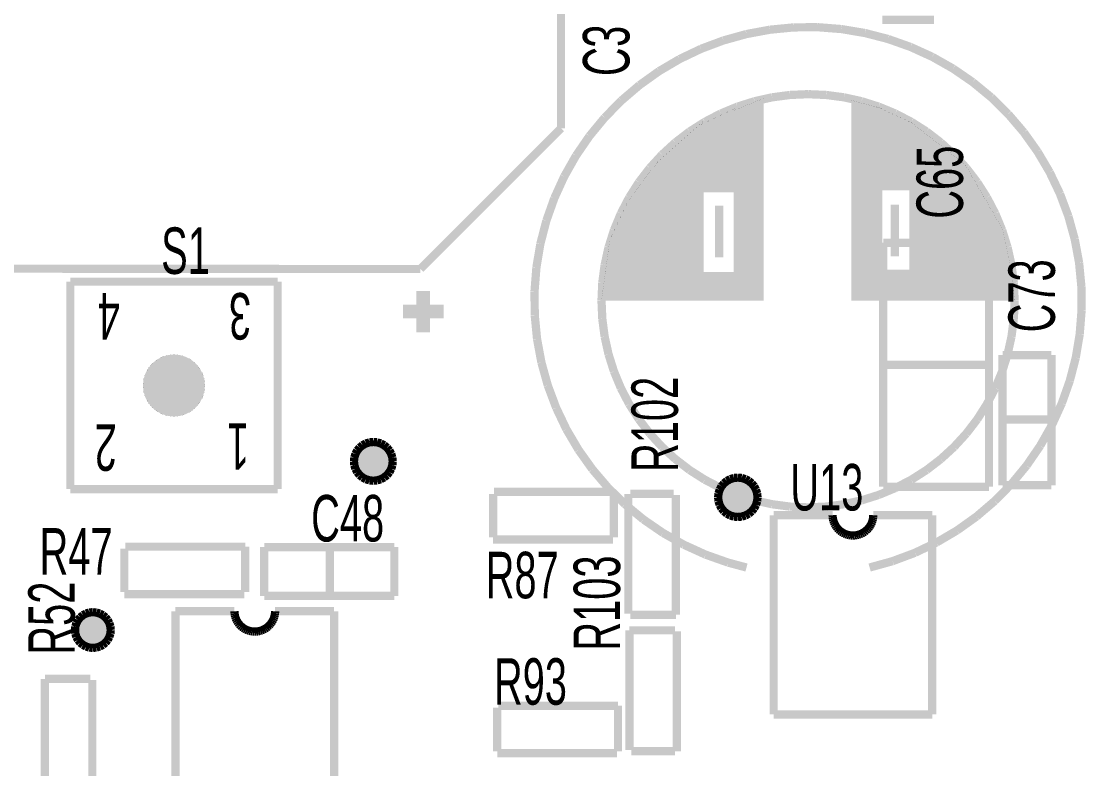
# Model space of a CAD drawing. Extents: x 0 to 105, y 0 to 80.
# Drawn here: x 63.91 to 90.09, y 47.37 to 65.75 of the extents above; entities that cross this region are included whole.
import ezdxf
from ezdxf.enums import TextEntityAlignment as Align

# ---------------------------------------------------------------- set-up
doc = ezdxf.new("R2010")
doc.units = 0
doc.layers.add('SILKSCREEN_BOTTOM', color=6, linetype='CONTINUOUS')
doc.layers.add('SILKSCREEN_TOP', color=4, linetype='CONTINUOUS')

msp = doc.modelspace()

# ---------------------------------------------------------------- linework, layer by layer
at = {"layer": 'SILKSCREEN_BOTTOM', "color": 6}
for points, const_width in [([(77.1862, 63.119), (77.1862, 79.269)], 0.2), ([(86.36, 65.786), (85.09, 65.786)], 0.2032), ([(81.747054, 65.435683), (81.181206, 65.27876)], 0.2032), ([(82.324425, 65.542693), (81.747054, 65.435683)], 0.2032), ([(82.908926, 65.598974), (82.324425, 65.542693)], 0.2032), ([(83.496107, 65.604098), (82.908926, 65.598974)], 0.2032), ([(84.081501, 65.558027), (83.496107, 65.604098)], 0.2032), ([(84.660652, 65.46111), (84.081501, 65.558027)], 0.2032), ([(85.229153, 65.314086), (84.660652, 65.46111)], 0.2032), ([(81.181206, 65.27876), (80.631188, 65.073116)], 0.2032), ([(85.782676, 65.118073), (85.229153, 65.314086)], 0.2032), ([(86.317009, 64.874564), (85.782676, 65.118073)], 0.2032), ([(80.631188, 65.073116), (80.101186, 64.820319)], 0.2032), ([(86.828085, 64.585411), (86.317009, 64.874564)], 0.2032), ([(80.101186, 64.820319), (79.595234, 64.52229)], 0.2032), ([(87.312015, 64.252815), (86.828085, 64.585411)], 0.2032), ([(79.595234, 64.52229), (79.117182, 64.181299)], 0.2032), ([(79.117182, 64.181299), (78.670669, 63.79994)], 0.2032), ([(87.765116, 63.879307), (87.312015, 64.252815)], 0.2032), ([(78.670669, 63.79994), (78.259092, 63.381116)], 0.2032), ([(81.946399, 63.784102), (81.523738, 63.650837)], 0.2032), ([(82.379067, 63.880022), (81.946399, 63.784102)], 0.2032), ([(82.818448, 63.937868), (82.379067, 63.880022)], 0.2032), ([(83.2612, 63.957199), (82.818448, 63.937868)], 0.2032), ([(83.703951, 63.937868), (83.2612, 63.957199)], 0.2032), ([(83.2612, 63.957199), (83.2612, 63.957199)], 0.2032), ([(84.143332, 63.880022), (83.703951, 63.937868)], 0.2032), ([(84.576, 63.784102), (84.143332, 63.880022)], 0.2032), ([(84.998661, 63.650837), (84.576, 63.784102)], 0.2032), ([(88.18394, 63.46773), (87.765116, 63.879307)], 0.2032), ([(80.5434, 63.1698), (81.5086, 63.627)], 0.00127), ([(80.5434, 63.1698), (81.5086, 63.627)], 0.00127), ([(80.5434, 63.1698), (81.5086, 63.627)], 0.00127), ([(81.523738, 63.650837), (81.114299, 63.481242)], 0.2032), ([(81.4324, 63.5508), (82.169, 63.8556)], 0.00127), ([(81.4324, 63.5508), (82.169, 63.8556)], 0.00127), ([(81.4324, 63.5508), (82.169, 63.8556)], 0.00127), ([(81.5086, 63.627), (81.5086, 61.5442)], 0.00127), ([(81.5086, 63.627), (81.5086, 61.5442)], 0.00127), ([(81.5086, 63.627), (81.5086, 61.5442)], 0.00127), ([(82.169, 63.8556), (82.169, 58.8772)], 0.00127), ([(82.169, 63.8556), (82.169, 59.5884)], 0.00127), ([(82.169, 63.8556), (82.169, 59.5884)], 0.00127), ([(84.328, 58.8772), (84.328, 63.8048)], 0.00127), ([(84.328, 63.8048), (85.09, 63.6016)], 0.00127), ([(84.328, 58.8772), (84.328, 63.8048)], 0.00127), ([(84.328, 63.8048), (85.09, 63.6016)], 0.00127), ([(84.328, 58.8772), (84.328, 63.8048)], 0.00127), ([(84.328, 63.8048), (85.09, 63.6016)], 0.00127), ([(85.4081, 63.481242), (84.998661, 63.650837)], 0.2032), ([(84.9376, 61.595), (84.9376, 63.6524)], 0.00127), ([(84.9376, 63.6524), (85.8266, 63.246)], 0.00127), ([(84.9376, 61.595), (84.9376, 63.6524)], 0.00127), ([(84.9376, 63.6524), (85.8266, 63.246)], 0.00127), ([(84.9376, 61.595), (84.9376, 63.6524)], 0.00127), ([(84.9376, 63.6524), (85.8266, 63.246)], 0.00127), ([(78.259092, 63.381116), (77.885584, 62.928015)], 0.2032), ([(80.7212, 63.276608), (80.347432, 63.038491)], 0.2032), ([(81.114299, 63.481242), (80.7212, 63.276608)], 0.2032), ([(81.4324, 59.5884), (81.4324, 63.5508)], 0.00127), ([(81.4324, 59.5884), (81.4324, 63.5508)], 0.00127), ([(81.4324, 59.5884), (81.4324, 63.5508)], 0.00127), ([(85.09, 63.6016), (85.09, 59.6392)], 0.00127), ([(85.09, 63.6016), (85.09, 58.8772)], 0.00127), ([(85.09, 63.6016), (85.09, 58.8772)], 0.00127), ([(85.801199, 63.276608), (85.4081, 63.481242)], 0.2032), ([(86.174967, 63.038491), (85.801199, 63.276608)], 0.2032), ([(88.565299, 63.021217), (88.18394, 63.46773)], 0.2032), ([(77.1862, 63.119), (73.7262, 59.659)], 0.2), ([(79.5528, 62.2808), (80.6958, 63.2968)], 0.00127), ([(79.5528, 62.2808), (80.6958, 63.2968)], 0.00127), ([(79.5528, 62.2808), (80.6958, 63.2968)], 0.00127), ([(80.347432, 63.038491), (79.995839, 62.768705)], 0.2032), ([(80.5434, 61.5442), (80.5434, 63.1698)], 0.00127), ([(80.5434, 61.5442), (80.5434, 63.1698)], 0.00127), ([(80.5434, 61.5442), (80.5434, 63.1698)], 0.00127), ([(80.6958, 63.2968), (80.6958, 58.8772)], 0.00127), ([(80.6958, 63.2968), (80.6958, 58.8772)], 0.00127), ([(80.6958, 63.2968), (80.6958, 58.8772)], 0.00127), ([(85.7504, 58.8772), (85.7504, 63.2968)], 0.00127), ([(85.7504, 63.2968), (87.122, 62.23)], 0.00127), ([(85.7504, 58.8772), (85.7504, 63.2968)], 0.00127), ([(85.7504, 63.2968), (87.122, 62.23)], 0.00127), ([(85.7504, 58.8772), (85.7504, 63.2968)], 0.00127), ([(85.7504, 63.2968), (87.122, 62.23)], 0.00127), ([(85.8266, 63.246), (85.8266, 61.595)], 0.00127), ([(85.8266, 63.246), (85.8266, 61.595)], 0.00127), ([(85.8266, 63.246), (85.8266, 61.595)], 0.00127), ([(86.52656, 62.768705), (86.174967, 63.038491)], 0.2032), ([(88.90629, 62.543165), (88.565299, 63.021217)], 0.2032), ([(77.885584, 62.928015), (77.552988, 62.444085)], 0.2032), ([(79.995839, 62.768705), (79.669098, 62.469301)], 0.2032), ([(86.853301, 62.469301), (86.52656, 62.768705)], 0.2032), ([(79.669098, 62.469301), (79.369694, 62.14256)], 0.2032), ([(87.152705, 62.14256), (86.853301, 62.469301)], 0.2032), ([(89.204319, 62.037213), (88.90629, 62.543165)], 0.2032), ([(77.552988, 62.444085), (77.263835, 61.933009)], 0.2032), ([(78.8416, 61.341), (79.5528, 62.2808)], 0.00127), ([(78.8416, 61.341), (79.5528, 62.2808)], 0.00127), ([(78.8416, 61.341), (79.5528, 62.2808)], 0.00127), ([(79.369694, 62.14256), (79.099908, 61.790967)], 0.2032), ([(87.422491, 61.790967), (87.152705, 62.14256)], 0.2032), ([(87.122, 62.23), (88.0364, 60.6552)], 0.00127), ([(87.122, 62.23), (88.0364, 60.6552)], 0.00127), ([(87.122, 62.23), (88.0364, 60.6552)], 0.00127), ([(89.457116, 61.507211), (89.204319, 62.037213)], 0.2032), ([(77.263835, 61.933009), (77.020326, 61.398676)], 0.2032), ([(79.099908, 61.790967), (78.861791, 61.417199)], 0.2032), ([(87.660608, 61.417199), (87.422491, 61.790967)], 0.2032), ([(81.5086, 61.5442), (80.5434, 61.5442)], 0.00127), ([(81.5086, 61.5442), (80.5434, 61.5442)], 0.00127), ([(81.5086, 61.5442), (80.5434, 61.5442)], 0.00127), ([(85.8266, 61.595), (84.9376, 61.595)], 0.00127), ([(85.8266, 61.595), (84.9376, 61.595)], 0.00127), ([(85.8266, 61.595), (84.9376, 61.595)], 0.00127), ([(89.66276, 60.957193), (89.457116, 61.507211)], 0.2032), ([(77.020326, 61.398676), (76.824313, 60.845153)], 0.2032), ([(78.3844, 60.3758), (78.8416, 61.341)], 0.00127), ([(78.3844, 60.3758), (78.8416, 61.341)], 0.00127), ([(78.3844, 60.3758), (78.8416, 61.341)], 0.00127), ([(78.861791, 61.417199), (78.657157, 61.0241)], 0.2032), ([(81.0768, 61.214), (81.0768, 59.944)], 0.2032), ([(85.3948, 61.2394), (85.3948, 59.9694)], 0.2032), ([(87.865242, 61.0241), (87.660608, 61.417199)], 0.2032), ([(78.657157, 61.0241), (78.487562, 60.614661)], 0.2032), ([(88.034837, 60.614661), (87.865242, 61.0241)], 0.2032), ([(89.819683, 60.391345), (89.66276, 60.957193)], 0.2032), ([(76.824313, 60.845153), (76.677289, 60.276652)], 0.2032), ([(78.487562, 60.614661), (78.354297, 60.192)], 0.2032), ([(88.168102, 60.192), (88.034837, 60.614661)], 0.2032), ([(88.0364, 60.6552), (88.265, 59.5884)], 0.00127), ([(88.0364, 60.6552), (88.265, 59.5884)], 0.00127), ([(88.0364, 60.6552), (88.265, 59.5884)], 0.00127), ([(89.926693, 59.813974), (89.819683, 60.391345)], 0.2032), ([(76.677289, 60.276652), (76.580372, 59.697501)], 0.2032), ([(78.354297, 60.192), (78.258377, 59.759332)], 0.2032), ([(78.1812, 58.8772), (78.3844, 60.3758)], 0.00127), ([(78.1812, 58.8772), (78.3844, 60.3758)], 0.00127), ([(78.1812, 58.8772), (78.3844, 60.3758)], 0.00127), ([(88.264022, 59.759332), (88.168102, 60.192)], 0.2032), ([(73.7262, 59.659), (57.5862, 59.669)], 0.2), ([(76.580372, 59.697501), (76.534301, 59.112107)], 0.2032), ([(78.258377, 59.759332), (78.200531, 59.319951)], 0.2032), ([(88.321868, 59.319951), (88.264022, 59.759332)], 0.2032), ([(89.982974, 59.229473), (89.926693, 59.813974)], 0.2032), ([(80.645, 58.8772), (80.645, 59.5884)], 0.00127), ([(80.645, 59.5884), (81.4324, 59.5884)], 0.00127), ([(80.645, 58.8772), (80.645, 59.5884)], 0.00127), ([(80.645, 59.5884), (82.169, 59.5884)], 0.00127), ([(80.645, 58.8772), (80.645, 59.5884)], 0.00127), ([(80.645, 59.5884), (82.169, 59.5884)], 0.00127), ([(82.169, 59.5884), (81.4324, 59.5884)], 0.00127), ([(82.169, 59.5884), (81.4324, 59.5884)], 0.00127), ([(82.169, 59.5884), (82.169, 58.8772)], 0.00127), ([(82.169, 59.5884), (82.169, 58.8772)], 0.00127), ([(85.09, 59.6392), (85.8266, 59.6392)], 0.00127), ([(85.09, 58.8772), (85.09, 59.6392)], 0.00127), ([(85.09, 59.6392), (85.8266, 59.6392)], 0.00127), ([(85.09, 58.8772), (85.09, 59.6392)], 0.00127), ([(85.09, 59.6392), (85.8266, 59.6392)], 0.00127), ([(85.8266, 59.6392), (85.8266, 58.8772)], 0.00127), ([(85.8266, 59.6392), (85.8266, 58.8772)], 0.00127), ([(85.8266, 59.6392), (85.8266, 58.8772)], 0.00127), ([(88.265, 59.5884), (88.3412, 58.8772)], 0.00127), ([(88.265, 59.5884), (88.3412, 58.8772)], 0.00127), ([(88.265, 59.5884), (88.3412, 58.8772)], 0.00127), ([(73.7954, 58.1048), (73.7954, 59.1148)], 0.338074), ([(76.534301, 59.112107), (76.539425, 58.524926)], 0.2032), ([(78.200531, 59.319951), (78.181201, 58.8772)], 0.2032), ([(88.341199, 58.877199), (88.321868, 59.319951)], 0.2032), ([(89.988098, 58.642292), (89.982974, 59.229473)], 0.2032), ([(78.181201, 58.8772), (78.200531, 58.434448)], 0.2032), ([(88.321868, 58.434448), (88.341199, 58.877199)], 0.2032), ([(74.2954, 58.6148), (73.2954, 58.6148)], 0.338074), ([(80.6958, 58.8772), (78.1812, 58.8772)], 0.00127), ([(80.6958, 58.8772), (78.1812, 58.8772)], 0.00127), ([(80.6958, 58.8772), (78.1812, 58.8772)], 0.00127), ([(82.169, 58.8772), (80.645, 58.8772)], 0.00127), ([(82.169, 58.8772), (80.645, 58.8772)], 0.00127), ([(82.169, 58.8772), (80.645, 58.8772)], 0.00127), ([(85.8266, 58.8772), (84.328, 58.8772)], 0.00127), ([(85.09, 58.8772), (84.328, 58.8772)], 0.00127), ([(85.09, 58.8772), (84.328, 58.8772)], 0.00127), ([(85.8266, 58.8772), (85.09, 58.8772)], 0.00127), ([(85.8266, 58.8772), (85.09, 58.8772)], 0.00127), ([(88.3412, 58.8772), (85.7504, 58.8772)], 0.00127), ([(88.3412, 58.8772), (85.7504, 58.8772)], 0.00127), ([(88.3412, 58.8772), (85.7504, 58.8772)], 0.00127), ([(89.942027, 58.056898), (89.988098, 58.642292)], 0.2032), ([(76.539425, 58.524926), (76.595706, 57.940425)], 0.2032), ([(78.200531, 58.434448), (78.258377, 57.995067)], 0.2032), ([(88.264022, 57.995067), (88.321868, 58.434448)], 0.2032), ([(89.84511, 57.477747), (89.942027, 58.056898)], 0.2032), ([(76.595706, 57.940425), (76.702716, 57.363054)], 0.2032), ([(78.258377, 57.995067), (78.354297, 57.562399)], 0.2032), ([(88.168102, 57.562399), (88.264022, 57.995067)], 0.2032), ([(78.354297, 57.562399), (78.487562, 57.139738)], 0.2032), ([(88.034837, 57.139738), (88.168102, 57.562399)], 0.2032), ([(76.702716, 57.363054), (76.859639, 56.797206)], 0.2032), ([(89.698086, 56.909246), (89.84511, 57.477747)], 0.2032), ([(78.487562, 57.139738), (78.657157, 56.730299)], 0.2032), ([(87.865242, 56.730299), (88.034837, 57.139738)], 0.2032), ([(76.859639, 56.797206), (77.065283, 56.247188)], 0.2032), ([(78.657157, 56.730299), (78.861791, 56.3372)], 0.2032), ([(87.660608, 56.3372), (87.865242, 56.730299)], 0.2032), ([(89.502073, 56.355723), (89.698086, 56.909246)], 0.2032), ([(77.065283, 56.247188), (77.31808, 55.717186)], 0.2032), ([(78.861791, 56.3372), (79.099908, 55.963432)], 0.2032), ([(87.422491, 55.963432), (87.660608, 56.3372)], 0.2032), ([(89.258564, 55.82139), (89.502073, 56.355723)], 0.2032), ([(79.099908, 55.963432), (79.369694, 55.611839)], 0.2032), ([(87.152705, 55.611839), (87.422491, 55.963432)], 0.2032), ([(77.31808, 55.717186), (77.616109, 55.211234)], 0.2032), ([(88.969411, 55.310314), (89.258564, 55.82139)], 0.2032), ([(79.369694, 55.611839), (79.669098, 55.285098)], 0.2032), ([(86.853301, 55.285098), (87.152705, 55.611839)], 0.2032), ([(77.616109, 55.211234), (77.9571, 54.733182)], 0.2032), ([(79.669098, 55.285098), (79.995839, 54.985694)], 0.2032), ([(86.52656, 54.985694), (86.853301, 55.285098)], 0.2032), ([(88.636815, 54.826384), (88.969411, 55.310314)], 0.2032), ([(79.995839, 54.985694), (80.347432, 54.715908)], 0.2032), ([(86.174967, 54.715908), (86.52656, 54.985694)], 0.2032), ([(77.9571, 54.733182), (78.338459, 54.286669)], 0.2032), ([(80.347432, 54.715908), (80.7212, 54.477791)], 0.2032), ([(85.801199, 54.477791), (86.174967, 54.715908)], 0.2032), ([(88.263307, 54.373283), (88.636815, 54.826384)], 0.2032), ([(80.7212, 54.477791), (81.114299, 54.273157)], 0.2032), ([(85.4081, 54.273157), (85.801199, 54.477791)], 0.2032), ([(87.85173, 53.954459), (88.263307, 54.373283)], 0.2032), ([(78.338459, 54.286669), (78.757283, 53.875092)], 0.2032), ([(81.114299, 54.273157), (81.523738, 54.103562)], 0.2032), ([(81.523738, 54.103562), (81.946399, 53.970297)], 0.2032), ([(84.576, 53.970297), (84.998661, 54.103562)], 0.2032), ([(84.998661, 54.103562), (85.4081, 54.273157)], 0.2032), ([(78.757283, 53.875092), (79.210384, 53.501584)], 0.2032), ([(81.946399, 53.970297), (82.379067, 53.874377)], 0.2032), ([(82.379067, 53.874377), (82.818448, 53.816531)], 0.2032), ([(83.703951, 53.816531), (84.143332, 53.874377)], 0.2032), ([(84.143332, 53.874377), (84.576, 53.970297)], 0.2032), ([(87.405217, 53.5731), (87.85173, 53.954459)], 0.2032), ([(82.818448, 53.816531), (83.261199, 53.797201)], 0.2032), ([(83.261199, 53.797201), (83.703951, 53.816531)], 0.2032), ([(86.927165, 53.232109), (87.405217, 53.5731)], 0.2032), ([(79.210384, 53.501584), (79.694314, 53.168988)], 0.2032), ([(79.694314, 53.168988), (80.20539, 52.879835)], 0.2032), ([(86.421213, 52.93408), (86.927165, 53.232109)], 0.2032), ([(80.20539, 52.879835), (80.739723, 52.636326)], 0.2032), ([(85.891211, 52.681283), (86.421213, 52.93408)], 0.2032), ([(80.739723, 52.636326), (81.293246, 52.440313)], 0.2032), ([(85.341193, 52.475639), (85.891211, 52.681283)], 0.2032), ([(81.293246, 52.440313), (81.747054, 52.318716)], 0.2032), ([(84.775345, 52.318716), (85.341193, 52.475639)], 0.2032)]:
    msp.add_lwpolyline(points, dxfattribs=dict(at, const_width=const_width))
for points in [[(81.5086, 61.5442), (80.5434, 61.5442), (81.5086, 63.627), (80.5434, 63.1698)], [(82.169, 59.5884), (81.4324, 59.5884), (82.169, 63.8556), (81.4324, 63.5508)], [(85.09, 58.8772), (84.328, 58.8772), (85.09, 63.6016), (84.328, 63.8048)], [(85.8266, 61.595), (84.9376, 61.595), (85.8266, 63.246), (84.9376, 63.6524)], [(78.3844, 60.3758), (80.6958, 63.2968), (78.1812, 58.8772), (80.6958, 58.8772)], [(78.3844, 60.3758), (78.8416, 61.341), (80.6958, 63.2968), (79.5528, 62.2808)], [(88.3412, 58.8772), (85.7504, 58.8772), (87.122, 62.23), (85.7504, 63.2968)], [(88.3412, 58.8772), (87.122, 62.23), (88.265, 59.5884), (88.0364, 60.6552)], [(82.169, 59.5884), (82.169, 58.8772), (80.645, 59.5884), (80.645, 58.8772)], [(85.09, 58.8772), (85.09, 59.6392), (85.8266, 58.8772), (85.8266, 59.6392)]]:
    msp.add_solid(points, dxfattribs=at)
at = {"layer": 'SILKSCREEN_TOP', "color": 4}
for points, const_width in [([(85.1108, 60.305), (85.1108, 54.305)], 0.2032), ([(87.7108, 60.305), (85.1108, 60.305)], 0.2032), ([(87.7108, 54.305), (87.7108, 60.305)], 0.2032), ([(65.1168, 59.3478), (65.1168, 54.2478)], 0.2032), ([(70.2168, 59.3478), (65.1168, 59.3478)], 0.2032), ([(70.2168, 54.2478), (70.2168, 59.3478)], 0.2032), ([(88.046, 57.541), (88.046, 54.341)], 0.2032), ([(89.246, 57.541), (88.046, 57.541)], 0.2032), ([(89.246, 54.341), (89.246, 57.541)], 0.2032), ([(67.126431, 57.333569), (67.031605, 57.218022)], 0.001), ([(67.126431, 57.333569), (67.031605, 57.218022)], 0.001), ([(67.241978, 57.428395), (67.126431, 57.333569)], 0.001), ([(67.241978, 57.428395), (67.126431, 57.333569)], 0.001), ([(67.373804, 57.498858), (67.241978, 57.428395)], 0.001), ([(67.373804, 57.498858), (67.241978, 57.428395)], 0.001), ([(67.516844, 57.542248), (67.373804, 57.498858)], 0.001), ([(67.516844, 57.542248), (67.373804, 57.498858)], 0.001), ([(67.6656, 57.5569), (67.516844, 57.542248)], 0.001), ([(67.6656, 57.5569), (67.516844, 57.542248)], 0.001), ([(67.814356, 57.542248), (67.6656, 57.5569)], 0.001), ([(67.814356, 57.542248), (67.6656, 57.5569)], 0.001), ([(67.957396, 57.498858), (67.814356, 57.542248)], 0.001), ([(67.957396, 57.498858), (67.814356, 57.542248)], 0.001), ([(68.089222, 57.428395), (67.957396, 57.498858)], 0.001), ([(68.089222, 57.428395), (67.957396, 57.498858)], 0.001), ([(68.204769, 57.333569), (68.089222, 57.428395)], 0.001), ([(68.204769, 57.333569), (68.089222, 57.428395)], 0.001), ([(68.299595, 57.218022), (68.204769, 57.333569)], 0.001), ([(68.299595, 57.218022), (68.204769, 57.333569)], 0.001), ([(87.63, 57.3024), (85.1154, 57.3024)], 0.2032), ([(66.961142, 57.086196), (66.917752, 56.943156)], 0.001), ([(66.961142, 57.086196), (66.917752, 56.943156)], 0.001), ([(67.031605, 57.218022), (66.961142, 57.086196)], 0.001), ([(67.031605, 57.218022), (66.961142, 57.086196)], 0.001), ([(68.370058, 57.086196), (68.299595, 57.218022)], 0.001), ([(68.370058, 57.086196), (68.299595, 57.218022)], 0.001), ([(68.413448, 56.943156), (68.370058, 57.086196)], 0.001), ([(68.413448, 56.943156), (68.370058, 57.086196)], 0.001), ([(66.917752, 56.943156), (66.9031, 56.7944)], 0.001), ([(66.917752, 56.943156), (66.9031, 56.7944)], 0.001), ([(68.4281, 56.7944), (68.413448, 56.943156)], 0.001), ([(68.4281, 56.7944), (68.413448, 56.943156)], 0.001), ([(66.9031, 56.7944), (66.917752, 56.645644)], 0.001), ([(66.9031, 56.7944), (66.917752, 56.645644)], 0.001), ([(66.917752, 56.645644), (66.961142, 56.502604)], 0.001), ([(66.917752, 56.645644), (66.961142, 56.502604)], 0.001), ([(68.370058, 56.502604), (68.413448, 56.645644)], 0.001), ([(68.370058, 56.502604), (68.413448, 56.645644)], 0.001), ([(68.413448, 56.645644), (68.4281, 56.7944)], 0.001), ([(68.413448, 56.645644), (68.4281, 56.7944)], 0.001), ([(68.4281, 56.7944), (68.4281, 56.7944)], 0.001), ([(66.961142, 56.502604), (67.031605, 56.370778)], 0.001), ([(66.961142, 56.502604), (67.031605, 56.370778)], 0.001), ([(67.031605, 56.370778), (67.126431, 56.255231)], 0.001), ([(67.031605, 56.370778), (67.126431, 56.255231)], 0.001), ([(68.204769, 56.255231), (68.299595, 56.370778)], 0.001), ([(68.204769, 56.255231), (68.299595, 56.370778)], 0.001), ([(68.299595, 56.370778), (68.370058, 56.502604)], 0.001), ([(68.299595, 56.370778), (68.370058, 56.502604)], 0.001), ([(67.126431, 56.255231), (67.241978, 56.160405)], 0.001), ([(67.126431, 56.255231), (67.241978, 56.160405)], 0.001), ([(67.241978, 56.160405), (67.373804, 56.089942)], 0.001), ([(67.241978, 56.160405), (67.373804, 56.089942)], 0.001), ([(67.373804, 56.089942), (67.516844, 56.046552)], 0.001), ([(67.373804, 56.089942), (67.516844, 56.046552)], 0.001), ([(67.516844, 56.046552), (67.6656, 56.0319)], 0.001), ([(67.516844, 56.046552), (67.6656, 56.0319)], 0.001), ([(67.6656, 56.0319), (67.814356, 56.046552)], 0.001), ([(67.6656, 56.0319), (67.814356, 56.046552)], 0.001), ([(67.814356, 56.046552), (67.957396, 56.089942)], 0.001), ([(67.814356, 56.046552), (67.957396, 56.089942)], 0.001), ([(67.957396, 56.089942), (68.089222, 56.160405)], 0.001), ([(67.957396, 56.089942), (68.089222, 56.160405)], 0.001), ([(68.089222, 56.160405), (68.204769, 56.255231)], 0.001), ([(68.089222, 56.160405), (68.204769, 56.255231)], 0.001), ([(88.0618, 55.9562), (89.2302, 55.9562)], 0.2032), ([(72.47642, 55.396642), (72.387014, 55.36952)], 0.2032), ([(72.47642, 55.396642), (72.387014, 55.36952)], 0.2032), ([(72.5694, 55.4058), (72.47642, 55.396642)], 0.2032), ([(72.5694, 55.4058), (72.47642, 55.396642)], 0.2032), ([(72.66238, 55.396642), (72.5694, 55.4058)], 0.2032), ([(72.66238, 55.396642), (72.5694, 55.4058)], 0.2032), ([(72.751786, 55.36952), (72.66238, 55.396642)], 0.2032), ([(72.751786, 55.36952), (72.66238, 55.396642)], 0.2032), ([(72.173122, 55.193984), (72.12908, 55.111586)], 0.2032), ([(72.173122, 55.193984), (72.12908, 55.111586)], 0.2032), ([(72.232393, 55.266207), (72.173122, 55.193984)], 0.2032), ([(72.232393, 55.266207), (72.173122, 55.193984)], 0.2032), ([(72.304616, 55.325478), (72.232393, 55.266207)], 0.2032), ([(72.304616, 55.325478), (72.232393, 55.266207)], 0.2032), ([(72.387014, 55.36952), (72.304616, 55.325478)], 0.2032), ([(72.387014, 55.36952), (72.304616, 55.325478)], 0.2032), ([(72.834184, 55.325478), (72.751786, 55.36952)], 0.2032), ([(72.834184, 55.325478), (72.751786, 55.36952)], 0.2032), ([(72.906407, 55.266207), (72.834184, 55.325478)], 0.2032), ([(72.906407, 55.266207), (72.834184, 55.325478)], 0.2032), ([(72.965678, 55.193984), (72.906407, 55.266207)], 0.2032), ([(72.965678, 55.193984), (72.906407, 55.266207)], 0.2032), ([(73.00972, 55.111586), (72.965678, 55.193984)], 0.2032), ([(73.00972, 55.111586), (72.965678, 55.193984)], 0.2032), ([(72.101958, 55.02218), (72.0928, 54.9292)], 0.2032), ([(72.101958, 55.02218), (72.0928, 54.9292)], 0.2032), ([(72.0928, 54.9292), (72.101958, 54.83622)], 0.2032), ([(72.0928, 54.9292), (72.101958, 54.83622)], 0.2032), ([(72.12908, 55.111586), (72.101958, 55.02218)], 0.2032), ([(72.12908, 55.111586), (72.101958, 55.02218)], 0.2032), ([(73.036842, 55.02218), (73.00972, 55.111586)], 0.2032), ([(73.036842, 55.02218), (73.00972, 55.111586)], 0.2032), ([(73.046, 54.9292), (73.036842, 55.02218)], 0.2032), ([(73.046, 54.9292), (73.036842, 55.02218)], 0.2032), ([(73.036842, 54.83622), (73.046, 54.9292)], 0.2032), ([(73.036842, 54.83622), (73.046, 54.9292)], 0.2032), ([(73.046, 54.9292), (73.046, 54.9292)], 0.2032), ([(72.101958, 54.83622), (72.12908, 54.746814)], 0.2032), ([(72.101958, 54.83622), (72.12908, 54.746814)], 0.2032), ([(72.12908, 54.746814), (72.173122, 54.664416)], 0.2032), ([(72.12908, 54.746814), (72.173122, 54.664416)], 0.2032), ([(72.173122, 54.664416), (72.232393, 54.592193)], 0.2032), ([(72.173122, 54.664416), (72.232393, 54.592193)], 0.2032), ([(72.906407, 54.592193), (72.965678, 54.664416)], 0.2032), ([(72.906407, 54.592193), (72.965678, 54.664416)], 0.2032), ([(72.965678, 54.664416), (73.00972, 54.746814)], 0.2032), ([(72.965678, 54.664416), (73.00972, 54.746814)], 0.2032), ([(73.00972, 54.746814), (73.036842, 54.83622)], 0.2032), ([(73.00972, 54.746814), (73.036842, 54.83622)], 0.2032), ([(72.232393, 54.592193), (72.304616, 54.532922)], 0.2032), ([(72.232393, 54.592193), (72.304616, 54.532922)], 0.2032), ([(72.304616, 54.532922), (72.387014, 54.48888)], 0.2032), ([(72.304616, 54.532922), (72.387014, 54.48888)], 0.2032), ([(72.387014, 54.48888), (72.47642, 54.461758)], 0.2032), ([(72.387014, 54.48888), (72.47642, 54.461758)], 0.2032), ([(72.47642, 54.461758), (72.5694, 54.4526)], 0.2032), ([(72.47642, 54.461758), (72.5694, 54.4526)], 0.2032), ([(72.5694, 54.4526), (72.66238, 54.461758)], 0.2032), ([(72.5694, 54.4526), (72.66238, 54.461758)], 0.2032), ([(72.66238, 54.461758), (72.751786, 54.48888)], 0.2032), ([(72.66238, 54.461758), (72.751786, 54.48888)], 0.2032), ([(72.751786, 54.48888), (72.834184, 54.532922)], 0.2032), ([(72.751786, 54.48888), (72.834184, 54.532922)], 0.2032), ([(72.834184, 54.532922), (72.906407, 54.592193)], 0.2032), ([(72.834184, 54.532922), (72.906407, 54.592193)], 0.2032), ([(81.191574, 54.387626), (81.13135, 54.314242)], 0.2032), ([(81.191574, 54.387626), (81.13135, 54.314242)], 0.2032), ([(81.264958, 54.44785), (81.191574, 54.387626)], 0.2032), ([(81.264958, 54.44785), (81.191574, 54.387626)], 0.2032), ([(81.348681, 54.492601), (81.264958, 54.44785)], 0.2032), ([(81.348681, 54.492601), (81.264958, 54.44785)], 0.2032), ([(81.439525, 54.520159), (81.348681, 54.492601)], 0.2032), ([(81.439525, 54.520159), (81.348681, 54.492601)], 0.2032), ([(81.534, 54.529464), (81.439525, 54.520159)], 0.2032), ([(81.534, 54.529464), (81.439525, 54.520159)], 0.2032), ([(81.628475, 54.520159), (81.534, 54.529464)], 0.2032), ([(81.628475, 54.520159), (81.534, 54.529464)], 0.2032), ([(81.719319, 54.492601), (81.628475, 54.520159)], 0.2032), ([(81.719319, 54.492601), (81.628475, 54.520159)], 0.2032), ([(81.803042, 54.44785), (81.719319, 54.492601)], 0.2032), ([(81.803042, 54.44785), (81.719319, 54.492601)], 0.2032), ([(81.876426, 54.387626), (81.803042, 54.44785)], 0.2032), ([(81.876426, 54.387626), (81.803042, 54.44785)], 0.2032), ([(81.93665, 54.314242), (81.876426, 54.387626)], 0.2032), ([(81.93665, 54.314242), (81.876426, 54.387626)], 0.2032), ([(65.1168, 54.2478), (70.2168, 54.2478)], 0.2032), ([(75.5142, 54.1274), (75.5142, 53.0606)], 0.2032), ([(78.486, 54.1782), (75.5396, 54.1782)], 0.2032), ([(78.486, 53.0606), (78.486, 54.1782)], 0.2032), ([(78.8416, 54.1274), (78.8416, 51.181)], 0.2032), ([(79.9592, 54.1274), (78.8924, 54.1274)], 0.2032), ([(80.01, 51.1556), (80.01, 54.102)], 0.2032), ([(81.059041, 54.139675), (81.049736, 54.0452)], 0.2032), ([(81.059041, 54.139675), (81.049736, 54.0452)], 0.2032), ([(81.086599, 54.230519), (81.059041, 54.139675)], 0.2032), ([(81.086599, 54.230519), (81.059041, 54.139675)], 0.2032), ([(81.13135, 54.314242), (81.086599, 54.230519)], 0.2032), ([(81.13135, 54.314242), (81.086599, 54.230519)], 0.2032), ([(81.981401, 54.230519), (81.93665, 54.314242)], 0.2032), ([(81.981401, 54.230519), (81.93665, 54.314242)], 0.2032), ([(82.008959, 54.139675), (81.981401, 54.230519)], 0.2032), ([(82.008959, 54.139675), (81.981401, 54.230519)], 0.2032), ([(82.018264, 54.0452), (82.008959, 54.139675)], 0.2032), ([(82.018264, 54.0452), (82.008959, 54.139675)], 0.2032), ([(85.1108, 54.305), (87.7108, 54.305)], 0.2032), ([(88.046, 54.341), (89.246, 54.341)], 0.2032), ([(81.049736, 54.0452), (81.059041, 53.950725)], 0.2032), ([(81.049736, 54.0452), (81.059041, 53.950725)], 0.2032), ([(81.059041, 53.950725), (81.086599, 53.859881)], 0.2032), ([(81.059041, 53.950725), (81.086599, 53.859881)], 0.2032), ([(81.086599, 53.859881), (81.13135, 53.776158)], 0.2032), ([(81.086599, 53.859881), (81.13135, 53.776158)], 0.2032), ([(81.93665, 53.776158), (81.981401, 53.859881)], 0.2032), ([(81.93665, 53.776158), (81.981401, 53.859881)], 0.2032), ([(81.981401, 53.859881), (82.008959, 53.950725)], 0.2032), ([(81.981401, 53.859881), (82.008959, 53.950725)], 0.2032), ([(82.008959, 53.950725), (82.018264, 54.0452)], 0.2032), ([(82.008959, 53.950725), (82.018264, 54.0452)], 0.2032), ([(82.018264, 54.0452), (82.018264, 54.0452)], 0.2032), ([(81.13135, 53.776158), (81.191574, 53.702774)], 0.2032), ([(81.13135, 53.776158), (81.191574, 53.702774)], 0.2032), ([(81.191574, 53.702774), (81.264958, 53.64255)], 0.2032), ([(81.191574, 53.702774), (81.264958, 53.64255)], 0.2032), ([(81.264958, 53.64255), (81.348681, 53.597799)], 0.2032), ([(81.264958, 53.64255), (81.348681, 53.597799)], 0.2032), ([(81.348681, 53.597799), (81.439525, 53.570241)], 0.2032), ([(81.348681, 53.597799), (81.439525, 53.570241)], 0.2032), ([(81.439525, 53.570241), (81.534, 53.560936)], 0.2032), ([(81.439525, 53.570241), (81.534, 53.560936)], 0.2032), ([(81.534, 53.560936), (81.628475, 53.570241)], 0.2032), ([(81.534, 53.560936), (81.628475, 53.570241)], 0.2032), ([(81.628475, 53.570241), (81.719319, 53.597799)], 0.2032), ([(81.628475, 53.570241), (81.719319, 53.597799)], 0.2032), ([(81.719319, 53.597799), (81.803042, 53.64255)], 0.2032), ([(81.719319, 53.597799), (81.803042, 53.64255)], 0.2032), ([(81.803042, 53.64255), (81.876426, 53.702774)], 0.2032), ([(81.803042, 53.64255), (81.876426, 53.702774)], 0.2032), ([(81.876426, 53.702774), (81.93665, 53.776158)], 0.2032), ([(81.876426, 53.702774), (81.93665, 53.776158)], 0.2032), ([(82.4148, 53.6056), (82.4148, 48.7056)], 0.2032), ([(83.8648, 53.6056), (82.4148, 53.6056)], 0.2032), ([(83.8648, 53.6056), (83.866702, 53.562022)], 0.2032), ([(84.862897, 53.562022), (84.8648, 53.6056)], 0.2032), ([(84.8648, 53.6056), (84.8648, 53.6056)], 0.2032), ([(86.3148, 53.6056), (84.8648, 53.6056)], 0.2032), ([(86.3148, 48.7056), (86.3148, 53.6056)], 0.2032), ([(83.866702, 53.562022), (83.872396, 53.518775)], 0.2032), ([(83.872396, 53.518775), (83.881837, 53.47619)], 0.2032), ([(83.881837, 53.47619), (83.894953, 53.434589)], 0.2032), ([(83.894953, 53.434589), (83.911646, 53.39429)], 0.2032), ([(83.911646, 53.39429), (83.931787, 53.3556)], 0.2032), ([(83.931787, 53.3556), (83.955223, 53.318811)], 0.2032), ([(83.955223, 53.318811), (83.981777, 53.284206)], 0.2032), ([(84.747822, 53.284206), (84.774376, 53.318811)], 0.2032), ([(84.774376, 53.318811), (84.797812, 53.3556)], 0.2032), ([(84.797812, 53.3556), (84.817953, 53.39429)], 0.2032), ([(84.817953, 53.39429), (84.834646, 53.434589)], 0.2032), ([(84.834646, 53.434589), (84.847762, 53.47619)], 0.2032), ([(84.847762, 53.47619), (84.857203, 53.518775)], 0.2032), ([(84.857203, 53.518775), (84.862897, 53.562022)], 0.2032), ([(83.981777, 53.284206), (84.011246, 53.252046)], 0.2032), ([(84.011246, 53.252046), (84.043406, 53.222577)], 0.2032), ([(84.043406, 53.222577), (84.078011, 53.196023)], 0.2032), ([(84.078011, 53.196023), (84.1148, 53.172587)], 0.2032), ([(84.1148, 53.172587), (84.15349, 53.152446)], 0.2032), ([(84.15349, 53.152446), (84.193789, 53.135753)], 0.2032), ([(84.193789, 53.135753), (84.23539, 53.122637)], 0.2032), ([(84.23539, 53.122637), (84.277975, 53.113196)], 0.2032), ([(84.277975, 53.113196), (84.321222, 53.107502)], 0.2032), ([(84.321222, 53.107502), (84.3648, 53.1056)], 0.2032), ([(84.3648, 53.1056), (84.408377, 53.107502)], 0.2032), ([(84.408377, 53.107502), (84.451624, 53.113196)], 0.2032), ([(84.451624, 53.113196), (84.494209, 53.122637)], 0.2032), ([(84.494209, 53.122637), (84.53581, 53.135753)], 0.2032), ([(84.53581, 53.135753), (84.576109, 53.152446)], 0.2032), ([(84.576109, 53.152446), (84.6148, 53.172587)], 0.2032), ([(84.6148, 53.172587), (84.651588, 53.196023)], 0.2032), ([(84.651588, 53.196023), (84.686193, 53.222577)], 0.2032), ([(84.686193, 53.222577), (84.718353, 53.252046)], 0.2032), ([(84.718353, 53.252046), (84.747822, 53.284206)], 0.2032), ([(66.4464, 52.7812), (66.4464, 51.7144)], 0.2032), ([(69.4182, 52.832), (66.4718, 52.832)], 0.2032), ([(69.4182, 51.7144), (69.4182, 52.832)], 0.2032), ([(73.0858, 52.8224), (69.8858, 52.8224)], 0.2032), ([(69.8858, 52.8224), (69.8858, 51.6224)], 0.2032), ([(71.501, 52.8066), (71.501, 51.6382)], 0.2032), ([(73.0858, 51.6224), (73.0858, 52.8224)], 0.2032), ([(75.5142, 53.0098), (78.4606, 53.0098)], 0.2032), ([(66.4464, 51.6636), (69.3928, 51.6636)], 0.2032), ([(69.8858, 51.6224), (73.0858, 51.6224)], 0.2032), ([(65.585984, 51.212856), (65.503561, 51.187854)], 0.2032), ([(65.585984, 51.212856), (65.503561, 51.187854)], 0.2032), ([(65.6717, 51.221299), (65.585984, 51.212856)], 0.2032), ([(65.6717, 51.221299), (65.585984, 51.212856)], 0.2032), ([(65.757416, 51.212856), (65.6717, 51.221299)], 0.2032), ([(65.757416, 51.212856), (65.6717, 51.221299)], 0.2032), ([(65.839839, 51.187854), (65.757416, 51.212856)], 0.2032), ([(65.839839, 51.187854), (65.757416, 51.212856)], 0.2032), ([(67.7036, 51.2434), (67.7036, 46.3434)], 0.2032), ([(69.1536, 51.2434), (67.7036, 51.2434)], 0.2032), ([(69.1536, 51.2434), (69.155502, 51.199822)], 0.2032), ([(70.151697, 51.199822), (70.1536, 51.2434)], 0.2032), ([(71.6036, 51.2434), (70.1536, 51.2434)], 0.2032), ([(70.1536, 51.2434), (70.1536, 51.2434)], 0.2032), ([(71.6036, 46.3434), (71.6036, 51.2434)], 0.2032), ([(65.265776, 50.950069), (65.240774, 50.867646)], 0.2032), ([(65.265776, 50.950069), (65.240774, 50.867646)], 0.2032), ([(65.306379, 51.02603), (65.265776, 50.950069)], 0.2032), ([(65.306379, 51.02603), (65.265776, 50.950069)], 0.2032), ([(65.361019, 51.092611), (65.306379, 51.02603)], 0.2032), ([(65.361019, 51.092611), (65.306379, 51.02603)], 0.2032), ([(65.4276, 51.147251), (65.361019, 51.092611)], 0.2032), ([(65.4276, 51.147251), (65.361019, 51.092611)], 0.2032), ([(65.503561, 51.187854), (65.4276, 51.147251)], 0.2032), ([(65.503561, 51.187854), (65.4276, 51.147251)], 0.2032), ([(65.9158, 51.147251), (65.839839, 51.187854)], 0.2032), ([(65.9158, 51.147251), (65.839839, 51.187854)], 0.2032), ([(65.982381, 51.092611), (65.9158, 51.147251)], 0.2032), ([(65.982381, 51.092611), (65.9158, 51.147251)], 0.2032), ([(66.037021, 51.02603), (65.982381, 51.092611)], 0.2032), ([(66.037021, 51.02603), (65.982381, 51.092611)], 0.2032), ([(66.077624, 50.950069), (66.037021, 51.02603)], 0.2032), ([(66.077624, 50.950069), (66.037021, 51.02603)], 0.2032), ([(66.102626, 50.867646), (66.077624, 50.950069)], 0.2032), ([(66.102626, 50.867646), (66.077624, 50.950069)], 0.2032), ([(69.155502, 51.199822), (69.161196, 51.156575)], 0.2032), ([(69.161196, 51.156575), (69.170637, 51.11399)], 0.2032), ([(69.170637, 51.11399), (69.183753, 51.072389)], 0.2032), ([(69.183753, 51.072389), (69.200446, 51.03209)], 0.2032), ([(69.200446, 51.03209), (69.220587, 50.9934)], 0.2032), ([(69.220587, 50.9934), (69.244023, 50.956611)], 0.2032), ([(69.244023, 50.956611), (69.270577, 50.922006)], 0.2032), ([(70.036622, 50.922006), (70.063176, 50.956611)], 0.2032), ([(70.063176, 50.956611), (70.086612, 50.9934)], 0.2032), ([(70.086612, 50.9934), (70.106753, 51.03209)], 0.2032), ([(70.106753, 51.03209), (70.123446, 51.072389)], 0.2032), ([(70.123446, 51.072389), (70.136562, 51.11399)], 0.2032), ([(70.136562, 51.11399), (70.146003, 51.156575)], 0.2032), ([(70.146003, 51.156575), (70.151697, 51.199822)], 0.2032), ([(78.8924, 51.1556), (80.01, 51.1556)], 0.2032), ([(65.240774, 50.867646), (65.232331, 50.78193)], 0.2032), ([(65.240774, 50.867646), (65.232331, 50.78193)], 0.2032), ([(65.232331, 50.78193), (65.240774, 50.696214)], 0.2032), ([(65.232331, 50.78193), (65.240774, 50.696214)], 0.2032), ([(65.240774, 50.696214), (65.265776, 50.613791)], 0.2032), ([(65.240774, 50.696214), (65.265776, 50.613791)], 0.2032), ([(66.077624, 50.613791), (66.102626, 50.696214)], 0.2032), ([(66.077624, 50.613791), (66.102626, 50.696214)], 0.2032), ([(66.111069, 50.78193), (66.102626, 50.867646)], 0.2032), ([(66.111069, 50.78193), (66.102626, 50.867646)], 0.2032), ([(66.102626, 50.696214), (66.111069, 50.78193)], 0.2032), ([(66.102626, 50.696214), (66.111069, 50.78193)], 0.2032), ([(66.111069, 50.78193), (66.111069, 50.78193)], 0.2032), ([(69.270577, 50.922006), (69.300046, 50.889846)], 0.2032), ([(69.300046, 50.889846), (69.332206, 50.860377)], 0.2032), ([(69.332206, 50.860377), (69.366811, 50.833823)], 0.2032), ([(69.366811, 50.833823), (69.4036, 50.810387)], 0.2032), ([(69.4036, 50.810387), (69.44229, 50.790246)], 0.2032), ([(69.44229, 50.790246), (69.482589, 50.773553)], 0.2032), ([(69.482589, 50.773553), (69.52419, 50.760437)], 0.2032), ([(69.52419, 50.760437), (69.566775, 50.750996)], 0.2032), ([(69.566775, 50.750996), (69.610022, 50.745302)], 0.2032), ([(69.610022, 50.745302), (69.6536, 50.7434)], 0.2032), ([(69.6536, 50.7434), (69.697177, 50.745302)], 0.2032), ([(69.697177, 50.745302), (69.740424, 50.750996)], 0.2032), ([(69.740424, 50.750996), (69.783009, 50.760437)], 0.2032), ([(69.783009, 50.760437), (69.82461, 50.773553)], 0.2032), ([(69.82461, 50.773553), (69.864909, 50.790246)], 0.2032), ([(69.864909, 50.790246), (69.9036, 50.810387)], 0.2032), ([(69.9036, 50.810387), (69.940388, 50.833823)], 0.2032), ([(69.940388, 50.833823), (69.974993, 50.860377)], 0.2032), ([(69.974993, 50.860377), (70.007153, 50.889846)], 0.2032), ([(70.007153, 50.889846), (70.036622, 50.922006)], 0.2032), ([(79.9846, 50.7746), (78.867, 50.7746)], 0.2032), ([(78.867, 50.7746), (78.867, 47.8282)], 0.2032), ([(80.0354, 47.8028), (80.0354, 50.7492)], 0.2032), ([(65.265776, 50.613791), (65.306379, 50.53783)], 0.2032), ([(65.265776, 50.613791), (65.306379, 50.53783)], 0.2032), ([(65.306379, 50.53783), (65.361019, 50.471249)], 0.2032), ([(65.306379, 50.53783), (65.361019, 50.471249)], 0.2032), ([(65.361019, 50.471249), (65.4276, 50.416609)], 0.2032), ([(65.361019, 50.471249), (65.4276, 50.416609)], 0.2032), ([(65.9158, 50.416609), (65.982381, 50.471249)], 0.2032), ([(65.9158, 50.416609), (65.982381, 50.471249)], 0.2032), ([(65.982381, 50.471249), (66.037021, 50.53783)], 0.2032), ([(65.982381, 50.471249), (66.037021, 50.53783)], 0.2032), ([(66.037021, 50.53783), (66.077624, 50.613791)], 0.2032), ([(66.037021, 50.53783), (66.077624, 50.613791)], 0.2032), ([(65.4276, 50.416609), (65.503561, 50.376006)], 0.2032), ([(65.4276, 50.416609), (65.503561, 50.376006)], 0.2032), ([(65.503561, 50.376006), (65.585984, 50.351004)], 0.2032), ([(65.503561, 50.376006), (65.585984, 50.351004)], 0.2032), ([(65.585984, 50.351004), (65.6717, 50.342561)], 0.2032), ([(65.585984, 50.351004), (65.6717, 50.342561)], 0.2032), ([(65.6717, 50.342561), (65.757416, 50.351004)], 0.2032), ([(65.6717, 50.342561), (65.757416, 50.351004)], 0.2032), ([(65.757416, 50.351004), (65.839839, 50.376006)], 0.2032), ([(65.757416, 50.351004), (65.839839, 50.376006)], 0.2032), ([(65.839839, 50.376006), (65.9158, 50.416609)], 0.2032), ([(65.839839, 50.376006), (65.9158, 50.416609)], 0.2032), ([(64.4906, 49.5808), (64.4906, 46.6344)], 0.2032), ([(65.6082, 49.5808), (64.4906, 49.5808)], 0.2032), ([(65.659, 46.609), (65.659, 49.5554)], 0.2032), ([(75.6158, 48.8696), (75.6158, 47.8028)], 0.2032), ([(78.5876, 48.9204), (75.6412, 48.9204)], 0.2032), ([(78.5876, 47.8028), (78.5876, 48.9204)], 0.2032), ([(82.4148, 48.7056), (86.3148, 48.7056)], 0.2032), ([(75.6158, 47.752), (78.5622, 47.752)], 0.2032), ([(78.9178, 47.8028), (79.9846, 47.8028)], 0.2032)]:
    msp.add_lwpolyline(points, dxfattribs=dict(at, const_width=const_width))
for points in [[(68.428096, 56.7944), (67.241976, 57.428396), (67.031604, 57.218024), (67.126432, 57.333568)], [(68.428096, 56.7944), (67.516848, 57.542248), (67.241976, 57.428396), (67.373808, 57.498856)], [(68.428096, 56.7944), (67.814352, 57.542248), (67.516848, 57.542248), (67.6656, 57.5569)], [(68.428096, 56.7944), (68.089224, 57.428396), (67.814352, 57.542248), (67.957392, 57.498856)], [(68.428096, 56.7944), (68.299592, 57.218024), (68.089224, 57.428396), (68.204768, 57.333568)], [(68.428096, 56.7944), (67.031604, 57.218024), (66.917752, 56.943156), (66.961144, 57.086196)], [(68.428096, 56.7944), (68.413448, 56.943156), (68.299592, 57.218024), (68.370056, 57.086196)], [(68.428096, 56.7944), (66.917752, 56.943156), (66.917752, 56.645644), (66.9031, 56.7944)], [(68.428096, 56.7944), (66.917752, 56.645644), (67.031604, 56.370776), (66.961144, 56.502604)], [(68.428096, 56.7944), (67.031604, 56.370776), (67.241976, 56.160404), (67.126432, 56.255232)], [(68.428096, 56.7944), (67.241976, 56.160404), (67.516848, 56.046552), (67.373808, 56.089944)], [(68.428096, 56.7944), (67.516848, 56.046552), (67.814352, 56.046552), (67.6656, 56.0319)], [(68.428096, 56.7944), (67.814352, 56.046552), (68.089224, 56.160404), (67.957392, 56.089944)], [(68.428096, 56.7944), (68.089224, 56.160404), (68.299592, 56.370776), (68.204768, 56.255232)], [(68.428096, 56.7944), (68.299592, 56.370776), (68.413448, 56.645644), (68.370056, 56.502604)], [(68.428096, 56.7944), (68.413448, 56.645644), (68.428096, 56.7944)], [(73.046, 54.9292), (72.304616, 55.32548), (72.17312, 55.193984), (72.232392, 55.266208)], [(73.046, 54.9292), (72.476416, 55.39664), (72.304616, 55.32548), (72.387016, 55.36952)], [(73.046, 54.9292), (72.662384, 55.39664), (72.476416, 55.39664), (72.5694, 55.4058)], [(73.046, 54.9292), (72.834184, 55.32548), (72.662384, 55.39664), (72.751784, 55.36952)], [(73.046, 54.9292), (72.96568, 55.193984), (72.834184, 55.32548), (72.906408, 55.266208)], [(73.046, 54.9292), (72.10196, 55.02218), (72.10196, 54.83622), (72.0928, 54.9292)], [(73.046, 54.9292), (72.17312, 55.193984), (72.10196, 55.02218), (72.12908, 55.111584)], [(73.046, 54.9292), (73.03684, 55.02218), (72.96568, 55.193984), (73.00972, 55.111584)], [(73.046, 54.9292), (72.10196, 54.83622), (72.17312, 54.664416), (72.12908, 54.746816)], [(73.046, 54.9292), (72.17312, 54.664416), (72.304616, 54.53292), (72.232392, 54.592192)], [(73.046, 54.9292), (72.304616, 54.53292), (72.476416, 54.46176), (72.387016, 54.48888)], [(73.046, 54.9292), (72.476416, 54.46176), (72.662384, 54.46176), (72.5694, 54.4526)], [(73.046, 54.9292), (72.662384, 54.46176), (72.834184, 54.53292), (72.751784, 54.48888)], [(73.046, 54.9292), (72.834184, 54.53292), (72.96568, 54.664416), (72.906408, 54.592192)], [(73.046, 54.9292), (72.96568, 54.664416), (73.03684, 54.83622), (73.00972, 54.746816)], [(73.046, 54.9292), (73.03684, 54.83622), (73.046, 54.9292)], [(82.018264, 54.0452), (81.439528, 54.52016), (81.26496, 54.447848), (81.34868, 54.4926)], [(82.018264, 54.0452), (81.628472, 54.52016), (81.439528, 54.52016), (81.534, 54.529464)], [(82.018264, 54.0452), (81.80304, 54.447848), (81.628472, 54.52016), (81.71932, 54.4926)], [(82.018264, 54.0452), (81.131352, 54.31424), (81.05904, 54.139676), (81.0866, 54.23052)], [(82.018264, 54.0452), (81.26496, 54.447848), (81.131352, 54.31424), (81.191576, 54.387624)], [(82.018264, 54.0452), (81.936648, 54.31424), (81.80304, 54.447848), (81.876424, 54.387624)], [(82.018264, 54.0452), (82.00896, 54.139676), (81.936648, 54.31424), (81.9814, 54.23052)], [(82.018264, 54.0452), (81.05904, 54.139676), (81.05904, 53.950724), (81.049736, 54.0452)], [(82.018264, 54.0452), (81.05904, 53.950724), (81.131352, 53.77616), (81.0866, 53.85988)], [(82.018264, 54.0452), (81.131352, 53.77616), (81.26496, 53.642552), (81.191576, 53.702776)], [(82.018264, 54.0452), (81.26496, 53.642552), (81.439528, 53.57024), (81.34868, 53.5978)], [(82.018264, 54.0452), (81.439528, 53.57024), (81.628472, 53.57024), (81.534, 53.560936)], [(82.018264, 54.0452), (81.628472, 53.57024), (81.80304, 53.642552), (81.71932, 53.5978)], [(82.018264, 54.0452), (81.80304, 53.642552), (81.936648, 53.77616), (81.876424, 53.702776)], [(82.018264, 54.0452), (81.936648, 53.77616), (82.00896, 53.950724), (81.9814, 53.85988)], [(82.018264, 54.0452), (82.00896, 53.950724), (82.018264, 54.0452)], [(66.111068, 50.781928), (65.4276, 51.147252), (65.30638, 51.026032), (65.36102, 51.092612)], [(66.111068, 50.781928), (65.585984, 51.212856), (65.4276, 51.147252), (65.50356, 51.187856)], [(66.111068, 50.781928), (65.757416, 51.212856), (65.585984, 51.212856), (65.6717, 51.2213)], [(66.111068, 50.781928), (65.9158, 51.147252), (65.757416, 51.212856), (65.83984, 51.187856)], [(66.111068, 50.781928), (66.03702, 51.026032), (65.9158, 51.147252), (65.98238, 51.092612)], [(66.111068, 50.781928), (65.240776, 50.867648), (65.240776, 50.696216), (65.232332, 50.781928)], [(66.111068, 50.781928), (65.30638, 51.026032), (65.240776, 50.867648), (65.265776, 50.950068)], [(66.111068, 50.781928), (66.102624, 50.867648), (66.03702, 51.026032), (66.077624, 50.950068)], [(66.111068, 50.781928), (65.240776, 50.696216), (65.30638, 50.537832), (65.265776, 50.613792)], [(66.111068, 50.781928), (65.30638, 50.537832), (65.4276, 50.416608), (65.36102, 50.471248)], [(66.111068, 50.781928), (65.4276, 50.416608), (65.585984, 50.351004), (65.50356, 50.376008)], [(66.111068, 50.781928), (65.585984, 50.351004), (65.757416, 50.351004), (65.6717, 50.34256)], [(66.111068, 50.781928), (65.757416, 50.351004), (65.9158, 50.416608), (65.83984, 50.376008)], [(66.111068, 50.781928), (65.9158, 50.416608), (66.03702, 50.537832), (65.98238, 50.471248)], [(66.111068, 50.781928), (66.03702, 50.537832), (66.102624, 50.696216), (66.077624, 50.613792)], [(66.111068, 50.781928), (66.102624, 50.696216), (66.111068, 50.781928)]]:
    msp.add_solid(points, dxfattribs=at)

# ---------------------------------------------------------------- texts
at = {"layer": 'SILKSCREEN_BOTTOM', "text_generation_flag": 2, "width": 0.64}
msp.add_text('C3', height=1.143, rotation=270, dxfattribs=at).set_placement((78.2955, 65.02908), align=Align.MIDDLE_CENTER)
at = {"layer": 'SILKSCREEN_TOP', "width": 0.64}
for s, rotation, p in [('C65', 90, (86.4997, 61.79312)), ('C73', 90, (88.7603, 58.99912)), ('4', 180, (66.0654, 58.4962)), ('3', 180, (69.2912, 58.4962)), ('R102', 90, (79.4893, 55.83936)), ('2', 180, (65.9892, 55.2704)), ('1', 180, (69.2404, 55.2958)), ('R103', 90, (78.0669, 51.44516)), ('R52', 90, (64.6557, 51.07432))]:
    msp.add_text(s, height=1.143, rotation=rotation, dxfattribs=at).set_placement(p, align=Align.MIDDLE_CENTER)
for s, p in [('S1', (67.95008, 60.1091)), ('U13', (83.72348, 54.2925)), ('C48', (71.93788, 53.5305)), ('R47', (65.25768, 52.7177)), ('R87', (76.23048, 52.1335)), ('R93', (76.43368, 49.5173))]:
    msp.add_text(s, height=1.143, dxfattribs=at).set_placement(p, align=Align.MIDDLE_CENTER)

doc.saveas('drawing.dxf')
